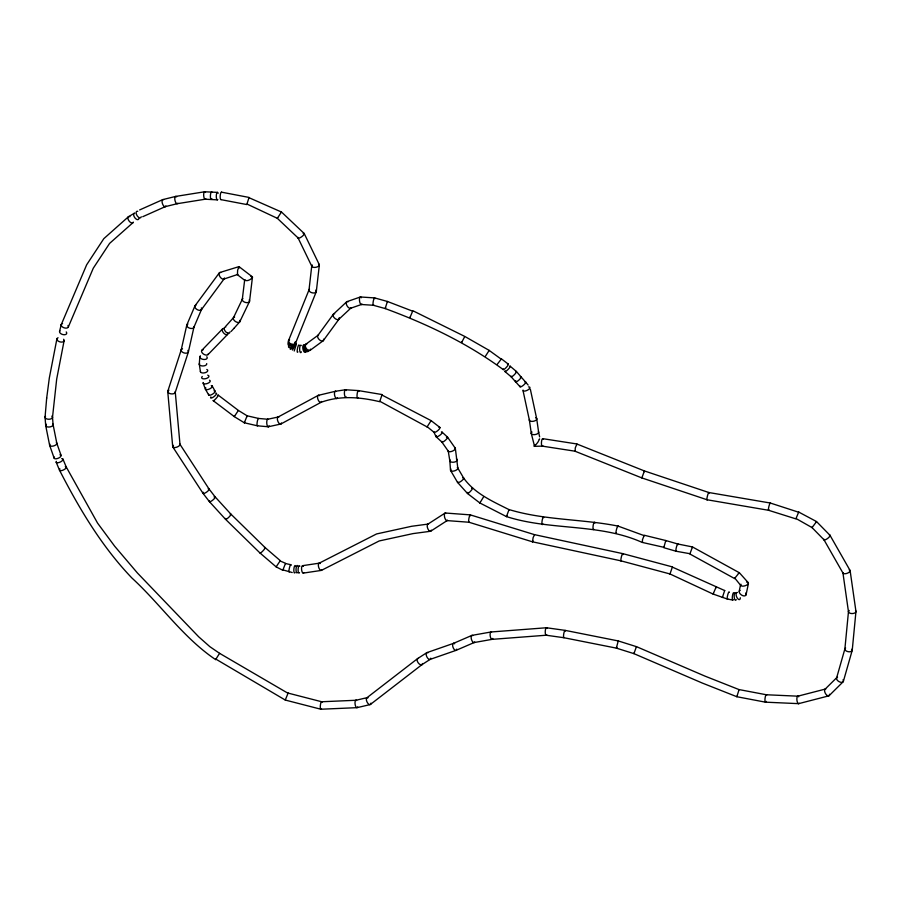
<?xml version="1.0" encoding="UTF-8"?>
<svg xmlns="http://www.w3.org/2000/svg" width="901" height="901" viewBox="0 0 901 901"><rect width="100%" height="100%" fill="white"/><g stroke="black" fill="none" stroke-linecap="round" stroke-linejoin="round"><path stroke-width="1.35" d="M239.272 267.98L239.024 266.64L252.483 276.956L249.566 301.238M665.884 541.084L665.738 540.51L677.811 544.001M672.461 567.146L724.742 590.583M249.093 197.736L281.529 212.05L304.166 233.483M644.339 535.69L617.973 526.06M740.746 585.447L734.687 577.98M748.28 582.699L739.282 572.642L734.563 578.532M664.183 547.38L642.12 542.391C599.244 523.132 550.714 530.768 506.452 516.588L509.042 509.561C544.474 520.327 581.843 518.908 617.94 526.06M577 444.666L576.955 444.035L644.429 470.941L708.907 492.543M244.7 279.772C246.266 282.126 251.514 279.501 252.505 277.148M199.29 364.094L199.831 356.852M46.683 398.118L49.318 378.015L56.909 338.844M824.021 539.834L812.015 527.569L812.274 526.781M45.05 417.231L46.694 397.994M52.495 417.411L56.684 379.118L64.095 340.803M434.079 432.345L427.097 426.646M268.183 426.759L257.427 425.813L244.317 422.772L247.133 415.811M844.879 648.979L848.483 611.497M852.233 650.252L855.939 611.666M309.009 289.964L311.757 265.84M316.319 291.519L319.337 265.108M242.279 299.481L244.678 279.873M320.88 709.233L285.279 700.054L215.778 659.07M215.643 659.588L219.574 653.326L209.854 646.67L198.659 636.77L137.448 573.025L114.664 546.209L97.567 523.109L66.224 466.943M708.873 492.532L770.321 503.028L798.703 512.241M285.516 563.53L290.82 564.702M382.103 395.111L431.095 420.621L439.913 427.446M387.441 302.274L387.453 301.475L374.658 297.916L360.513 296.981M739.192 591.281L740.577 584.715M746.028 594.919L748.449 583.431M288.117 693.331L219.574 653.326M692.418 547.594L692.497 546.952L739.304 572.721M181.191 349.982L186.777 325.103M188.388 351.908L193.918 327.254L201.542 309.403M644.339 471.719L644.406 470.941L641.85 477.924L707.06 499.762M636.388 647.425L636.466 646.648L705.033 676.144L738.955 689.558L766.357 694.761L797.948 696.18M59.556 331.422L61.234 324.687M508.952 510.349L509.088 509.662C492.52 501.305 474.737 493.59 463.598 477.98M836.567 678.059L844.901 648.855M843.392 681.291L852.2 650.387M167.823 391.147L181.236 349.847M175.199 392.543L188.354 352.032M412.748 311.205L387.419 301.475L385.155 308.559C426.714 323.831 467.551 343.281 503.287 369.647M246.942 416.712L247.178 415.845L238.45 410.473L218.166 395.1M715.878 587.846L716.047 587.261L713.085 594.052L727.31 599.019M497.093 364.488L501.452 358.868L508.322 364.139M485.335 356.391L489.175 350.41L501.046 359.037M309.077 289.705L288.466 340.781M316.251 291.778L295.539 343.168M61.279 324.563L86.665 264.781L103.806 238.675L128.314 216.848M68.318 327.018L93.253 268.25L109.584 243.416L132.954 222.682M186.811 324.979L194.886 306.047M616.937 647.323L616.374 648.134L633.887 653.63L702.194 683.014L736.838 696.721L765.501 702.172L798.545 703.647M533.099 541.017L532.57 541.828L621.071 560.872M385.718 307.748L385.211 308.559L373.329 305.27L361.301 304.493M233.449 317.771L242.403 299.098M239.835 321.668L249.442 301.621M506.97 515.766L506.52 516.555M642.379 477.102L641.872 477.935L574.906 451.176L542.211 446.119M634.405 652.808L633.921 653.63L636.444 646.659L618.277 640.938L565.085 630.362L546.479 627.76M410.428 316.724L409.966 317.557L412.838 310.732L464.781 336.445L489.198 350.41L488.68 350.973M737.356 696.056L736.838 696.721L739.023 689.727M292.453 350.061L293.422 348.439M713.569 593.241L713.108 594.074L670.029 573.982L670.389 573.532M722.737 596.98L722.365 597.532L724.697 590.482M480.075 502.33L479.828 502.961L506.452 516.588M244.734 422.085L244.385 422.704M464.488 337.053C465.22 335.611 460.569 344.644 461.785 341.986M295.404 344.7L295.753 343.968L294.818 345.826M277.621 217.546L277.328 218.312L298.118 237.999M234.542 415.845L234.237 416.555L213.233 400.686M237.977 274.366L223.673 279.119M293.963 347.437L293.636 348.045M283.094 569.939L292.217 572.54M796.067 518.548L812.06 527.592L816.565 521.6L829.967 535.262M247.133 204.11L277.35 218.324L281.326 212.174M642.458 542.053L642.469 539.699L644.238 535.239L665.771 540.521L663.789 547.684L676.009 551.221M690.121 553.743L676.054 551.232M294.21 351.007L296.395 344.216M379.952 401.35L427.051 426.894M534.766 444.891L534.102 446.344L542.278 446.119M575.198 450.95L575.255 448L576.91 443.968L542.706 438.663M317.794 335.555L333.347 314.258L346.637 301.858M323.324 340.589L339.069 319.044M195.01 305.799L219.326 272.845M201.34 309.753L224.259 278.679M798.703 512.038L795.876 518.875L768.553 510.281L707.094 499.773M430.554 421.172L431.117 420.654L427.097 426.883M483.544 496.924L479.895 502.961M233.596 317.546L225.712 326.32M233.888 328.437L239.689 321.894M231.084 331.467L233.978 328.347M279.941 560.872L285.516 563.305L282.813 570.277L276.134 566.864L259.995 553L225.52 519.291L209.392 501.62L202.984 493.298L172.812 446.952M201.88 350.252L222.626 328.842M208.03 354.6L227.615 334.384M618.244 640.926L616.34 648.123L563.902 637.717L546.141 635.228M288.106 693.117L285.268 700.032M824.978 689.299L836.905 677.484M829.134 695.662L843.054 681.877M815.844 522.028L816.543 521.566L798.736 512.072M338.9 319.247L350.894 308.063M738.403 573.171L739.259 572.631M417.58 658.631L366.853 697.791M421.95 664.656L370.424 704.436M305.788 344.261L318.053 335.273M309.978 350.421L323.144 340.769M238.303 410.541L234.283 416.634L244.306 422.772M238.979 266.628L237.65 270.154L237.391 274.692L244.948 280.47M427.84 524.179L445.015 513.097M430.712 531.185L447.256 520.508M417.681 658.563L426.792 652.684M421.848 664.724L430.182 659.352M128.516 216.691L134.249 213.289M277.992 417.084L318.154 395.426M280.853 423.999L321.071 402.308M319.078 563.238L376.573 533.944L411.689 526.274L428.144 524.078M321.387 570.389L379.186 540.96L412.996 533.606L430.408 531.286M139.632 209.944L162.777 199.617M142.752 216.702L165.3 206.633M453.338 643.427L471.865 635.419M474.174 642.526L456.097 650.342L429.98 659.442M453.44 643.393L427.006 652.594M347.054 301.61L360.344 297.003M350.478 308.3L361.481 304.482M219.833 272.507L238.934 266.64M797.779 696.191L825.384 689.062M798.714 703.636L828.717 695.887M162.878 199.583L175.639 196.429L204.696 191.767M165.198 206.667L177.272 203.694L205.214 199.211M318.346 395.336L335.296 391.304M320.869 402.387C339.992 395.348 360.22 397.048 379.681 401.7L382.103 394.559L358.429 390.595L345.511 389.75L335.386 391.282M355.895 700.28L367.157 697.644M370.12 704.593L357.055 707.657L320.936 709.233M267.687 419.269L278.184 417.005M268.34 426.747L280.65 424.078M472.056 635.363L491.079 631.973L546.411 627.76M473.971 642.582L492.036 639.361L546.197 635.228M302.556 565.67L319.269 563.181M303.232 573.104L321.184 570.434M321.612 701.755L355.974 700.268M250.895 276.427L252.235 276.652M276.134 566.864L280.29 560.659L265.074 547.56L230.87 514.111L215.114 496.845L209.009 488.928L179.896 444.204M204.775 191.767L217.468 192.386M205.135 199.211L217.332 199.853M445.387 513.018L470.288 514.876L534.473 534.642L622.749 553.631L672.428 566.909L669.995 573.926M446.873 520.587L468.982 522.242L532.525 541.839M267.845 419.258L258.576 418.447L247.156 415.8M221.455 192.161L249.059 197.432L246.784 204.55L220.948 199.639M727.355 599.03L732.761 600.055M677.777 543.99L692.464 546.93L689.884 554.002L734.63 578.566M288.117 693.106L321.725 701.766M670.051 573.982L621.037 560.872M215.598 659.6C183.128 637.683 160.569 604.289 131.918 578.014C101.689 546.434 79.446 508.93 59.556 470.277L56.177 462.213M479.85 502.972L467.506 493.5L457.595 482.429M534.541 534.755L533.133 537.548L532.491 541.828M510.18 366.2L516.408 371.505L528.144 385.042M504.954 371.516L511.104 376.764L520.08 386.799M442.121 432.153L447.515 437.131L455.264 448.18M436.061 436.67L441.884 442.064L448.371 451.3M295.415 343.709L295.472 343.788A3.638 1.43 -25.8 0 1 294.537 345.635L294.39 345.793A3.762 0.71 -47.2 0 1 291.113 349.002A3.762 0.71 -47.2 0 1 290.572 348.27M295.427 343.743L295.449 343.765A3.683 0.698 -47.2 0 1 294.526 345.624L294.368 345.759A3.807 1.498 -25.8 0 1 290.054 347.595A3.807 1.498 -25.8 0 1 288.725 346.209M457.719 467.923L463.643 478.037M450.59 470.48L457.55 482.373M830.012 535.318L850.037 570.423M823.976 539.778L843.009 573.126M212.197 386.011L215.035 391.124M205.484 389.255L208.66 394.965M304.211 233.539L319.236 264.545M298.085 237.943L311.859 266.403M433.955 432.187L435.983 436.557M62.969 459.183L66.257 467.022M203.142 383.162L205.439 389.164M56.786 443.202L61.077 455.388M49.668 445.398L54.173 458.215M56.819 443.303L53.08 424.551M49.634 445.297L45.714 425.666M530.362 389.311L536.703 418.785M538.607 432.052L539.631 436.85M523.098 390.91L529.394 420.17M531.286 433.449L534.496 446.108A6.78 0.777 -53.7 0 0 537.931 442.143L539.609 438.967A6.78 0.777 -53.7 0 0 539.26 439.305M455.343 448.36L457.821 468.216M448.225 450.939L449.824 460.85M199.301 364.218L200.405 371.662M850.127 570.716L855.95 611.419M842.919 572.833L848.472 611.745M536.726 418.897L538.618 432.165M529.371 420.057L531.275 433.336M175.267 392.025L179.997 444.486M167.755 391.653L172.71 446.659M52.506 417.163L53.091 424.664M45.05 417.354L45.703 425.554M449.813 460.738L450.5 470.176M542.785 445.59A3.728 1.002 -86.3 0 1 541.546 444.756A3.728 1.002 -86.3 0 1 541.873 439.891A3.728 1.002 -86.3 0 1 543.202 439.294M707.319 499.605A3.728 0.574 -75.9 0 1 707.544 495.561A3.728 0.574 -75.9 0 1 709.053 493.23M768.992 509.853A3.728 0.597 -76.3 0 1 768.778 506.97A3.728 0.597 -76.3 0 1 770.468 503.22M829.382 535.126A3.739 1.104 -37.2 0 1 827.715 538.381A3.739 1.104 -37.2 0 1 823.998 539.26M849.215 569.894A3.75 1.644 -19.3 0 1 847.638 573.104A3.75 1.644 -19.3 0 1 842.953 572.608M855.511 610.608A3.728 1.971 -1.4 0 1 854.43 613.13A3.728 1.971 -1.4 0 1 849.564 613.018A3.728 1.971 -1.4 0 1 849.215 610.461M851.918 649.182A3.728 2.095 10.7 0 1 850.612 651.637A3.728 2.095 10.7 0 1 845.881 650.736A3.728 2.095 10.7 0 1 845.611 647.977M843.054 679.726A3.762 2.162 30.7 0 1 841.804 682.339A3.762 2.162 30.7 0 1 837.311 680.221A3.762 2.162 30.7 0 1 837.558 677.135M829.528 694.243A3.784 1.903 61.1 0 1 825.857 694.153A3.784 1.903 61.1 0 1 825.767 689.04M799.153 703.219A3.75 1.329 84.3 0 1 797.374 702.172A3.75 1.329 84.3 0 1 797.047 697.363A3.75 1.329 84.3 0 1 798.714 696.8M766.154 701.372A3.728 0.878 -83.3 0 1 765.017 701.169A3.728 0.878 -83.3 0 1 765.433 696.349A3.728 0.878 -83.3 0 1 766.695 695.144M564.229 637.48A3.717 0.777 -80.6 0 1 563.801 633.516A3.717 0.777 -80.6 0 1 565.423 631.105M546.716 634.687A3.728 1.047 -87.6 0 1 545.409 633.865A3.728 1.047 -87.6 0 1 545.623 628.988A3.728 1.047 -87.6 0 1 547.008 628.391M492.284 639.26A3.728 1.374 82.5 0 1 490.155 635.588A3.728 1.374 82.5 0 1 491.529 632.108M492.791 638.415A3.728 1.374 82.5 0 1 492.43 639.124M474.692 641.906A3.739 1.633 73.4 0 1 471.448 639.406A3.739 1.633 73.4 0 1 472.845 635.622M456.796 649.103A3.728 1.734 68.6 0 1 454.509 649.745A3.728 1.734 68.6 0 1 452.617 645.015A3.728 1.734 68.6 0 1 454.667 643.776M430.779 658.158A3.739 1.825 64.3 0 1 428.448 658.935A3.739 1.825 64.3 0 1 426.196 654.486A3.739 1.825 64.3 0 1 428.043 652.763M422.445 663.541A3.728 1.971 54.8 0 1 418.346 663.035A3.728 1.971 54.8 0 1 418.458 658.406M370.649 704.143A3.762 1.825 65.1 0 1 366.831 701.541A3.762 1.825 65.1 0 1 368.047 697.757M370.919 703.129A3.762 1.825 65.1 0 1 370.761 703.906M357.674 706.868A3.728 1.385 82.3 0 1 355.861 706.722A3.728 1.385 82.3 0 1 355.062 701.992A3.728 1.385 82.3 0 1 356.616 700.55M321.477 708.558A3.75 0.912 -83.8 0 1 320.351 708.051A3.75 0.912 -83.8 0 1 320.79 703.185A3.75 0.912 -83.8 0 1 322.051 702.262M65.311 466.527A3.728 1.453 -26 0 1 65.48 468.61A3.728 1.453 -26 0 1 60.896 470.694A3.728 1.453 -26 0 1 59.962 468.948M61.696 458.643A3.728 1.498 -24.7 0 1 62.496 460.467A3.728 1.498 -24.7 0 1 58.069 462.72A3.728 1.498 -24.7 0 1 56.346 461.357M59.939 454.791A3.728 1.554 -22.6 0 1 60.423 456.852A3.728 1.554 -22.6 0 1 55.783 458.823A3.728 1.554 -22.6 0 1 54.511 457.089M56.324 442.684A3.728 1.701 -16.2 0 1 53.373 446.018A3.728 1.701 -16.2 0 1 49.994 444.249M52.663 423.909A3.728 1.881 -7.3 0 1 51.594 426.421A3.728 1.881 -7.3 0 1 46.773 426.691A3.728 1.881 -7.3 0 1 46.435 424.258M51.83 416.116A3.728 1.982 0.1 0 1 51.357 418.695A3.728 1.982 0.1 0 1 46.492 418.819A3.728 1.982 0.1 0 1 45.534 416.273M63.611 339.272A3.728 2.117 15.7 0 1 62.574 341.986A3.728 2.117 15.7 0 1 57.664 340.646A3.728 2.117 15.7 0 1 58.069 337.762M66.224 331.928A3.728 2.129 16.8 0 1 63.284 334.665A3.728 2.129 16.8 0 1 59.894 330.836M67.992 325.464A3.728 2.129 18.5 0 1 66.651 328.077A3.728 2.129 18.5 0 1 61.842 326.41A3.728 2.129 18.5 0 1 62.563 323.572M133.28 222.108A3.728 1.982 53.9 0 1 130.442 222.356A3.728 1.982 53.9 0 1 127.931 218.29A3.728 1.982 53.9 0 1 129.924 216.679M138.9 218.504A3.728 1.96 55.9 0 1 134.936 217.884A3.728 1.96 55.9 0 1 134.733 213.143M141.22 216.724A3.728 1.926 58.2 0 1 138.765 217.411A3.728 1.926 58.2 0 1 136.186 213.357A3.728 1.926 58.2 0 1 137.774 211.296M165.874 205.879A3.728 1.678 71.3 0 1 162.529 203.908A3.728 1.678 71.3 0 1 163.554 199.662M177.824 203.175A3.717 1.509 77.9 0 1 175.729 202.466A3.717 1.509 77.9 0 1 174.85 197.747A3.717 1.509 77.9 0 1 176.652 196.88M205.788 198.682A3.728 1.261 86.3 0 1 204.11 197.86A3.728 1.261 86.3 0 1 203.874 192.994A3.728 1.261 86.3 0 1 205.484 192.397M211.87 198.693A3.728 1.025 -87 0 1 210.575 198.231A3.728 1.025 -87 0 1 210.721 193.445A3.728 1.025 -87 0 1 212.062 192.318M217.817 199.526A3.728 1.104 -89.3 0 1 216.443 198.107A3.728 1.104 -89.3 0 1 216.713 193.287A3.728 1.104 -89.3 0 1 218.166 193.31M221.128 199.583A3.739 0.991 -86.1 0 1 220.227 195.585A3.739 0.991 -86.1 0 1 221.747 192.375M303.153 233.404A3.762 1.126 -36.5 0 1 303.806 234.733A3.762 1.126 -36.5 0 1 300.033 237.74A3.762 1.126 -36.5 0 1 298.107 237.413M318.504 263.914A3.795 1.858 -10.5 0 1 318.211 266.414A3.795 1.858 -10.5 0 1 313.3 267.282A3.795 1.858 -10.5 0 1 312.275 265.007M315.789 290.145A3.728 2.117 13.9 0 1 315.057 292.769A3.728 2.117 13.9 0 1 310.338 292.025A3.728 2.117 13.9 0 1 309.493 289.153M295.393 341.918A3.728 2.129 17.7 0 1 291.811 344.137A3.728 2.129 17.7 0 1 288.77 340.33M288.996 340.139A3.728 2.129 17.7 0 1 289.593 339.846M295.066 342.222A3.728 2.061 6.7 0 1 293.985 344.768A3.728 2.061 6.7 0 1 289.153 344.159A3.728 2.061 6.7 0 1 288.816 341.434M295.055 343.011A3.728 1.903 -5.5 0 1 293.974 345.522A3.728 1.903 -5.5 0 1 289.142 345.68A3.728 1.903 -5.5 0 1 288.793 343.202M295.066 343.484A3.807 1.498 -25.8 0 1 295.382 343.731A3.762 0.71 -47.2 0 0 295.077 343.731M297.893 351.852A3.728 0.698 -78.7 0 1 297.195 350.849A3.728 0.698 -78.7 0 1 298.152 346.13A3.728 0.698 -78.7 0 1 299.166 345.556M301.396 351.84A3.728 1.104 -89.2 0 1 299.954 351.615A3.728 1.104 -89.2 0 1 299.875 346.761A3.728 1.104 -89.2 0 1 301.283 345.556M305.495 351.874A3.728 1.442 80.3 0 1 303.502 350.861A3.728 1.442 80.3 0 1 302.905 346.108A3.728 1.442 80.3 0 1 304.696 345.534M307.151 350.962A3.717 1.554 76.1 0 1 304.234 349.363A3.717 1.554 76.1 0 1 305.022 344.678M308.739 350.117A3.739 1.723 69.3 0 1 306.655 351.131A3.739 1.723 69.3 0 1 304.583 346.626A3.739 1.723 69.3 0 1 306.227 344.644M310.293 350.027A3.728 1.937 57.1 0 1 306.092 348.135A3.728 1.937 57.1 0 1 306.79 344.069M310.485 349.137A3.728 1.937 57.1 0 1 310.394 349.768M323.583 339.159A3.739 2.084 45.1 0 1 319.63 339.947A3.739 2.084 45.1 0 1 318.56 335.048M339.226 317.726A3.728 2.106 41.6 0 1 337.053 319.54A3.728 2.106 41.6 0 1 333.291 316.274A3.728 2.106 41.6 0 1 334.665 313.773M351.097 307.725A3.75 1.926 59.3 0 1 346.84 305.439A3.75 1.926 59.3 0 1 348.169 301.756M361.92 304.054A3.762 1.385 82.7 0 1 360.028 302.95A3.762 1.385 82.7 0 1 359.634 298.085A3.762 1.385 82.7 0 1 361.414 297.747M373.757 304.955A3.739 0.766 -80.3 0 1 373.014 303.648A3.739 0.766 -80.3 0 1 373.904 298.929A3.739 0.766 -80.3 0 1 374.94 298.648M507.477 364.443A3.728 0.71 -47.2 0 1 507.95 365.322A3.728 0.71 -47.2 0 1 504.594 369.005A3.728 0.71 -47.2 0 1 503.411 368.903M509.504 366.302A3.728 0.766 -45.7 0 1 509.651 367.563A3.728 0.766 -45.7 0 1 506.238 371.032A3.728 0.766 -45.7 0 1 505.089 370.784M515.586 371.651A3.728 0.8 -45 0 1 515.98 372.732A3.728 0.8 -45 0 1 512.579 376.213A3.728 0.8 -45 0 1 511.182 376.156M520.271 376.956A3.717 0.924 -41.8 0 1 520.418 378.476A3.717 0.924 -41.8 0 1 516.6 381.731A3.717 0.924 -41.8 0 1 515.811 380.751M524.821 381.979A3.728 0.969 -40.6 0 1 525.317 383.24A3.728 0.969 -40.6 0 1 521.6 386.484A3.728 0.969 -40.6 0 1 520.181 386.033M528.47 386.901A3.773 1.498 -25.4 0 1 529.585 388.522A3.773 1.498 -25.4 0 1 525.418 390.955A3.773 1.498 -25.4 0 1 523.064 390.054M535.611 417.805A3.728 1.825 -10.2 0 1 536.084 420.114A3.728 1.825 -10.2 0 1 531.5 421.364A3.728 1.825 -10.2 0 1 529.506 419.472M538.381 431.635A3.728 1.825 -10.2 0 1 534.428 434.654A3.728 1.825 -10.2 0 1 532.007 432.041M469.184 522.141A3.739 0.732 -79.6 0 1 469.061 517.715A3.739 0.732 -79.6 0 1 470.615 515.766M621.251 560.771A3.728 0.608 -76.7 0 1 621.521 556.322A3.728 0.608 -76.7 0 1 622.951 554.633M727.693 598.703A3.728 0.597 -76.3 0 1 727.67 595.156A3.728 0.597 -76.3 0 1 729.269 592.362M733.223 599.638A3.728 0.845 -82.5 0 1 732.276 598.602A3.728 0.845 -82.5 0 1 732.93 593.838A3.728 0.845 -82.5 0 1 734.09 593.286M736.23 599.604A3.739 1.228 87.4 0 1 734.608 599.075A3.739 1.228 87.4 0 1 734.349 594.198A3.739 1.228 87.4 0 1 735.892 593.286M740.318 597.757A3.762 1.746 68.8 0 1 738.46 599.334A3.762 1.746 68.8 0 1 736.128 595.054A3.762 1.746 68.8 0 1 737.468 592.531M745.6 593.128A3.829 2.196 34.5 0 1 744.508 595.91A3.829 2.196 34.5 0 1 739.991 593.635A3.829 2.196 34.5 0 1 740.194 590.392M746.512 582.001A3.964 1.791 -17.3 0 1 747.875 584.141A3.964 1.791 -17.3 0 1 742.875 586.146A3.964 1.791 -17.3 0 1 740.96 584.231M676.336 550.984A3.728 0.597 -76.3 0 1 676.426 547.121A3.728 0.597 -76.3 0 1 677.969 544.7M616.464 532.964A3.728 0.563 -75.7 0 1 616.509 529.428A3.728 0.563 -75.7 0 1 618.109 526.635M593.849 529.349A3.728 0.856 -82.6 0 1 593.004 527.738A3.728 0.856 -82.6 0 1 593.782 523.042A3.728 0.856 -82.6 0 1 594.885 523.098M542.909 523.965A3.728 0.8 -81.2 0 1 541.94 523.526A3.728 0.8 -81.2 0 1 542.56 518.785A3.728 0.8 -81.2 0 1 543.742 517.647M471.696 488.297A3.728 0.71 -47.2 0 1 472.079 489.322A3.728 0.71 -47.2 0 1 468.531 493.072A3.728 0.71 -47.2 0 1 467.856 492.363M462.731 477.857A3.728 1.138 -36.2 0 1 463.114 479.4A3.728 1.138 -36.2 0 1 459.206 482.305A3.728 1.138 -36.2 0 1 457.674 481.618M457.291 467.518A3.773 1.689 -17.8 0 1 456.503 469.95A3.773 1.689 -17.8 0 1 451.84 471.133A3.773 1.689 -17.8 0 1 451.007 469.117M456.402 458.879A3.728 1.881 -6.7 0 1 456.278 461.335A3.728 1.881 -6.7 0 1 451.547 462.1A3.728 1.881 -6.7 0 1 450.083 459.893M454.6 447.741A3.773 1.565 -22.7 0 1 452.64 451.041A3.773 1.565 -22.7 0 1 448.304 450.601M446.468 437.244A3.739 0.946 -41.3 0 1 447.178 438.291A3.739 0.946 -41.3 0 1 443.551 441.625A3.739 0.946 -41.3 0 1 441.94 441.411M441.389 432.018A3.773 1.138 -36.5 0 1 441.456 433.798A3.773 1.138 -36.5 0 1 437.402 436.647A3.773 1.138 -36.5 0 1 436.287 435.611M438.99 427.479A3.795 1.047 -39.1 0 1 438.19 430.25A3.795 1.047 -39.1 0 1 433.978 432.018M357.934 397.758A3.728 0.878 -83.4 0 1 357.033 396.136A3.728 0.878 -83.4 0 1 357.753 391.439A3.728 0.878 -83.4 0 1 358.902 391.496M346.232 396.89A3.739 1.216 87.6 0 1 344.678 395.539A3.739 1.216 87.6 0 1 344.689 390.752A3.739 1.216 87.6 0 1 346.254 390.516M337.458 397.803A3.728 1.487 79 0 1 334.676 395.573A3.728 1.487 79 0 1 335.972 391.485M321.601 401.441A3.739 1.723 69.3 0 1 319.258 401.609A3.739 1.723 69.3 0 1 317.524 396.992A3.739 1.723 69.3 0 1 319.438 395.64M281.416 422.974A3.739 1.712 70 0 1 279.265 423.515A3.739 1.712 70 0 1 277.373 419.111A3.739 1.712 70 0 1 278.882 417.084M269.05 425.644A3.75 1.25 86.6 0 1 267.451 426.072A3.75 1.25 86.6 0 1 266.797 421.409A3.75 1.25 86.6 0 1 268.16 419.404M257.641 425.711A3.728 0.788 -80.9 0 1 257.19 422.186A3.728 0.788 -80.9 0 1 258.711 418.526M217.58 395.28A3.728 0.664 -48.2 0 1 216.589 397.882A3.728 0.664 -48.2 0 1 213.165 400.517M215.767 393.196A3.728 1.047 -38.5 0 1 215.823 394.897A3.728 1.047 -38.5 0 1 211.904 397.87A3.728 1.047 -38.5 0 1 210.868 396.924M214.055 390.831A3.728 1.295 -31.2 0 1 214.539 392.509A3.728 1.295 -31.2 0 1 210.44 395.1A3.728 1.295 -31.2 0 1 208.739 394.188M211.273 385.572A3.728 1.487 -25.1 0 1 211.453 387.689A3.728 1.487 -25.1 0 1 206.836 389.705A3.728 1.487 -25.1 0 1 205.89 387.926M209.482 380.188A3.728 1.667 -18.1 0 1 207.478 383.454A3.728 1.667 -18.1 0 1 203.175 382.508M208.627 375.604A3.717 1.757 -13.5 0 1 205.011 378.803A3.717 1.757 -13.5 0 1 202.263 376.517M207.68 375.154A3.717 1.757 -13.5 0 1 208.007 375.255M206.802 369.466A3.717 1.825 -10.1 0 1 205.056 372.732A3.717 1.825 -10.1 0 1 200.484 371.189M206.701 363.576A3.728 1.96 -2.2 0 1 202.624 365.975A3.728 1.96 -2.2 0 1 199.583 363.373M206.791 356.751A3.728 2.084 10.2 0 1 205.766 359.285A3.728 2.084 10.2 0 1 201.013 358.575A3.728 2.084 10.2 0 1 200.439 355.805M208.379 353.586A3.762 2.162 30.2 0 1 205.608 354.983A3.762 2.162 30.2 0 1 201.756 352.145A3.762 2.162 30.2 0 1 203.209 349.768M227.976 332.841A3.728 2.039 49.1 0 1 225.813 334.564A3.728 2.039 49.1 0 1 222.389 330.881A3.728 2.039 49.1 0 1 223.966 328.538M229.901 331.985A3.728 2.027 49.8 0 1 227.424 333.055A3.728 2.027 49.8 0 1 224.315 329.394A3.728 2.027 49.8 0 1 225.746 327.097M239.857 320.339A3.739 2.14 33.6 0 1 237.92 322.434A3.739 2.14 33.6 0 1 233.753 319.787A3.739 2.14 33.6 0 1 234.632 317.017M249.149 299.965A3.739 2.129 16.2 0 1 248.113 302.522A3.739 2.129 16.2 0 1 243.428 301.475A3.739 2.129 16.2 0 1 242.887 298.569M224.439 277.97A3.807 2.005 55.5 0 1 220.103 276.956A3.807 2.005 55.5 0 1 220.7 272.53M201.351 307.894A3.728 2.151 29.8 0 1 199.864 310.349A3.728 2.151 29.8 0 1 195.427 308.108A3.728 2.151 29.8 0 1 195.968 305.18M193.906 326.556A3.728 2.129 17.8 0 1 189.154 328.009A3.728 2.129 17.8 0 1 187.926 324.033M187.892 350.376A3.728 2.117 15.3 0 1 184.953 353.136A3.728 2.117 15.3 0 1 181.529 349.397M181.889 349.115A3.728 2.117 15.3 0 1 182.531 348.833M175.222 391.901A3.75 2.061 6.2 0 1 170.987 393.85A3.75 2.061 6.2 0 1 168.059 390.797M168.25 390.584A3.75 2.061 6.2 0 1 168.971 390.133M179.749 444.035A3.784 1.644 -19.8 0 1 175.808 447.437A3.784 1.644 -19.8 0 1 173.476 445.353M208.131 488.792A3.728 1.16 -35.3 0 1 208.469 490.448A3.728 1.16 -35.3 0 1 204.381 493.286A3.728 1.16 -35.3 0 1 203.187 492.228M214.033 496.913A3.728 1.002 -39.7 0 1 214.753 498.062A3.728 1.002 -39.7 0 1 210.992 501.305A3.728 1.002 -39.7 0 1 209.482 500.843M230.16 514.178A3.728 0.822 -44.3 0 1 230.318 515.53A3.728 0.822 -44.3 0 1 226.759 518.92A3.728 0.822 -44.3 0 1 225.712 518.424M264.432 547.695A3.728 0.71 -47.1 0 1 263.396 550.398A3.728 0.71 -47.1 0 1 259.95 552.775M289.469 571.718A3.728 0.631 -77.2 0 1 289.446 567.833A3.728 0.631 -77.2 0 1 291.012 565.411M295.044 572.563A3.739 0.969 -85.4 0 1 293.895 571.437A3.739 0.969 -85.4 0 1 294.368 566.594A3.739 0.969 -85.4 0 1 295.652 566.29M297.409 572.597A3.728 1.059 -87.8 0 1 296.147 571.234A3.728 1.059 -87.8 0 1 296.485 566.459A3.728 1.059 -87.8 0 1 297.848 566.222M299.504 572.585A3.728 1.025 -87 0 1 298.231 571.763A3.728 1.025 -87 0 1 298.49 566.898A3.728 1.025 -87 0 1 299.853 566.312M303.806 572.574A3.728 1.306 85 0 1 302.072 571.752A3.728 1.306 85 0 1 301.734 566.898A3.728 1.306 85 0 1 303.378 566.29M321.848 569.882A3.75 1.633 73.6 0 1 318.594 567.033A3.75 1.633 73.6 0 1 320.182 563.53M431.264 530.148A3.762 1.712 70.3 0 1 427.919 528.921A3.762 1.712 70.3 0 1 428.482 524.112M447.47 520.204A3.829 1.588 76.9 0 1 444.621 517.287A3.829 1.588 76.9 0 1 445.702 513.108"/></g></svg>
